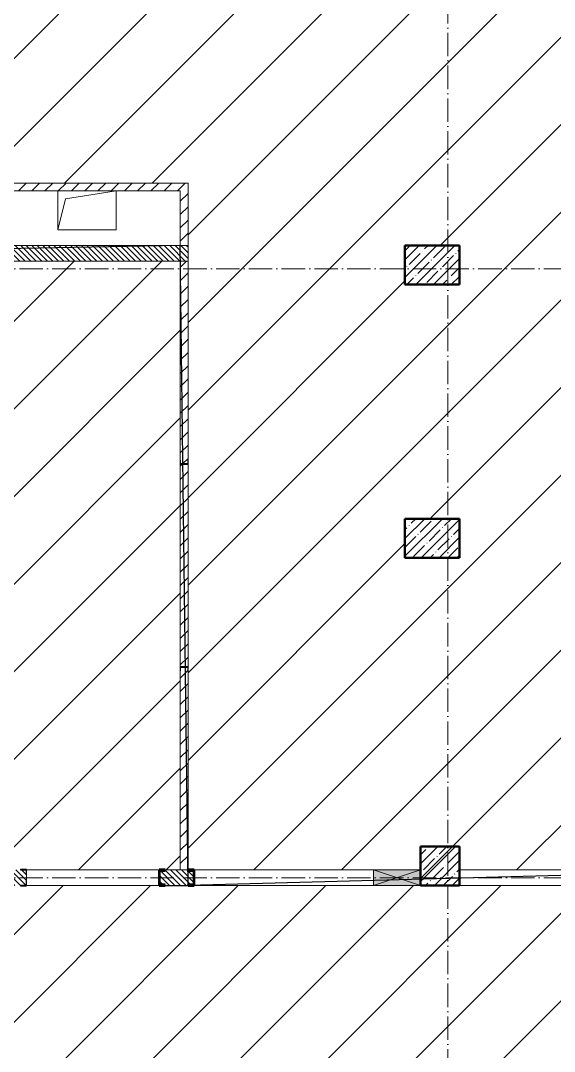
# Model space of a CAD drawing. Header units: millimetres. Extents: x 35697 to 388678, y -91946 to 171347.
# Drawn here: x 367396 to 374236, y -33807 to -20600 of the extents above; entities that cross this region are included whole.
import ezdxf

# ---------------------------------------------------------------- set-up
doc = ezdxf.new("R2010")
doc.units = ezdxf.units.MM
doc.linetypes.add('50_200_ШТРИХ_1Т_ш5_п1_п1_', pattern=[700, 500, -100, 0, -100])
for name, color, linetype, lineweight in [('0-1', 7, 'Continuous', 5), ('2.1) ПГП окна 2.8 м', 5, 'Continuous', 30), ('A-COLS-____-MCUT', 7, 'Continuous', 53), ('A-DETL-GENF-OTLN', 7, 'Continuous', 9), ('A-FLOR-____-OTLN', 7, 'Continuous', 9), ('A-GENM-____-MCUT', 7, 'Continuous', 25), ('A-GENM-____-OTLN', 7, 'Continuous', 9), ('A-GENM-____-OTLN-1', 7, 'Continuous', 25), ('A-GLAZ-____-OTLN', 7, 'Continuous', 9), ('A-WALL-____-MCUT', 7, 'Continuous', 13), ('A-WALL-____-PATT-1', 7, 'Continuous', 9), ('A-WALL-FNSH-MCUT-1', 7, 'Continuous', 9), ('I-WALL-____-OTLN', 7, 'Continuous', 9), ('S-BEAM-____-OTLN', 7, 'Continuous', 9), ('S-COLS-____-MCUT', 7, 'Continuous', 50), ('S-COLS-____-OTLN', 7, 'Continuous', 9), ('S-GRID-____-OTLN-1', 7, '50_200_ШТРИХ_1Т_ш5_п1_п1_', 9), ('стяжа', 7, 'Continuous', 30)]:
    doc.layers.add(name, color=color, linetype=linetype, lineweight=lineweight)
pattern_1 = [(135, (283770.707, -86863.456), (-35.35534, -35.35534), [])]
pattern_2 = [(45, (283770.71, -86863.46), (-84.85281, 84.85281), [])]

# ---------------------------------------------------------------- blocks, each defined once
blk = doc.blocks.new('Перемычка над витражем_2025_02_04_ifc-1-АР1_План отверстий 3 этажа в осях 1-64_Ю-ЯЯ')
at = {"layer": 'A-COLS-____-MCUT'}
for p, q in [((85476, 55381), (85400, 55381)), ((85400, 55381), (85400, 55181)), ((85405, 55190), (85405, 55372)), ((85405, 55372), (85476, 55372)), ((85476, 55372), (85476, 55381)), ((85850, 55381), (85774, 55381)), ((85774, 55381), (85774, 55372)), ((85774, 55372), (85845, 55372)), ((85845, 55372), (85845, 55190)), ((85850, 55181), (85850, 55381)), ((85400, 55181), (85476, 55181)), ((85476, 55190), (85405, 55190)), ((85476, 55181), (85476, 55190)), ((85845, 55190), (85774, 55190)), ((85774, 55190), (85774, 55181)), ((85774, 55181), (85850, 55181))]:
    blk.add_line(p, q, dxfattribs=at)
at = {"layer": 'S-BEAM-____-OTLN'}
for p, q in [((85435, 55181), (85435, 55175)), ((85815, 55175), (85435, 55175)), ((85815, 55181), (85815, 55175))]:
    blk.add_line(p, q, dxfattribs=at)
blk = doc.blocks.new('BSC_Колонна _Прямоугольная - 500х500-V95-АР1_План отверстий 3 этажа в осях 1-64_Ю-ЯЯ')
at = {"layer": 'S-COLS-____-OTLN'}
h = blk.add_hatch(dxfattribs=at)
h.set_pattern_fill('FP_100', color=256, style=0, pattern_type=2)
h.set_pattern_definition([(315, (-55431.04, 89000), (114.04925, 114.04925), []), (315, (-55431.04, 88885.95), (114.04925, 114.04925), [201.613, -40.323, 3.353, -36.97])])
h.paths.add_polyline_path([(-250, 250), (-250, -250), (250, -250), (250, 250)], flags=0)
at = {"layer": 'S-COLS-____-MCUT'}
for p, q in [((250, 250), (-250, 250)), ((-250, 250), (-250, -250)), ((250, -250), (250, 250)), ((-250, -250), (250, -250))]:
    blk.add_line(p, q, dxfattribs=at)
blk = doc.blocks.new('BSC_Колонна _Прямоугольная - 500х700-V124-АР1_План отверстий 3 этажа в осях 1-64_Ю-ЯЯ')
at = {"layer": 'S-COLS-____-OTLN'}
h = blk.add_hatch(dxfattribs=at)
h.set_pattern_fill('FP_129', color=256, style=0, pattern_type=2)
h.set_pattern_definition([(315, (-63131.04, 88900), (114.04925, 114.04925), []), (315, (-63131.04, 88785.95), (114.04925, 114.04925), [201.613, -40.323, 3.353, -36.97])])
h.paths.add_polyline_path([(-250, 350), (-250, -350), (250, -350), (250, 350)], flags=0)
at = {"layer": 'S-COLS-____-MCUT'}
for p, q in [((250, 350), (-250, 350)), ((-250, 350), (-250, -350)), ((250, -350), (250, 350)), ((-250, -350), (250, -350))]:
    blk.add_line(p, q, dxfattribs=at)
blk = doc.blocks.new('BSC_Колонна _Прямоугольная - 500х700-V127-АР1_План отверстий 3 этажа в осях 1-64_Ю-ЯЯ')
at = {"layer": 'S-COLS-____-OTLN'}
h = blk.add_hatch(dxfattribs=at)
h.set_pattern_fill('FP_132', color=256, style=0, pattern_type=2)
h.set_pattern_definition([(315, (-59631.04, 88900), (114.04925, 114.04925), []), (315, (-59631.04, 88785.95), (114.04925, 114.04925), [201.613, -40.323, 3.353, -36.97])])
h.paths.add_polyline_path([(-250, 350), (-250, -350), (250, -350), (250, 350)], flags=0)
at = {"layer": 'S-COLS-____-MCUT'}
for p, q in [((250, 350), (-250, 350)), ((-250, 350), (-250, -350)), ((250, -350), (250, 350)), ((-250, -350), (250, -350))]:
    blk.add_line(p, q, dxfattribs=at)
blk = doc.blocks.new('Фахверк_СКБ_Уголок - 200_3550-28267367-АР1_План отверстий 3 этажа в осях 1-64_Ю-ЯЯ')
at = {"layer": 'A-GENM-____-MCUT'}
for p, q in [((200, 156), (125, 156)), ((125, 156), (125, 81)), ((131, 81), (131, 150)), ((131, 150), (200, 150)), ((200, 150), (200, 156)), ((125, 81), (131, 81)), ((131, 19), (125, 19)), ((125, 19), (125, -56)), ((131, -50), (131, 19)), ((125, -56), (200, -56)), ((200, -50), (131, -50)), ((200, -56), (200, -50))]:
    blk.add_line(p, q, dxfattribs=at)
blk = doc.blocks.new('154_Фахверк_СКБ_Швеллер - Тип_100_3960-28318856-АР1_План отверстий 3 этажа в осях 1-64_Ю-ЯЯ')
at = {"layer": 'A-GENM-____-MCUT'}
for p, q in [((175, 50), (125, 50)), ((125, 50), (125, -50)), ((128, 47), (175, 47)), ((128, -47), (128, 47)), ((175, 47), (175, 50)), ((125, -50), (175, -50)), ((175, -47), (128, -47)), ((175, -50), (175, -47))]:
    blk.add_line(p, q, dxfattribs=at)
blk = doc.blocks.new('AR_Отверстие прямоугольное _в плите_ - AR_Отверстие прямоугольное _в плите_-30552795-АР1_План отверстий 3 этажа в осях 1-64_Ю-ЯЯ')
at = {"layer": 'A-GENM-____-OTLN'}
for p, q in [((-375, 250), (-375, -250)), ((-375, -250), (-275, 150)), ((-275, 150), (375, 250)), ((375, -250), (375, 250)), ((-375, -250), (375, -250))]:
    blk.add_line(p, q, dxfattribs=at)
blk = doc.blocks.new('AR_Отверстие прямоугольное _в стене__БезПР - AR_Отверстие прямоугольное _в стене__БезПР-36423693-АР1_План отверстий 3 этажа в осях 1-64_Ю-ЯЯ')
at = {"layer": 'A-GLAZ-____-OTLN'}
blk.add_hatch(color=256, dxfattribs=at).paths.add_polyline_path([(300, 100), (-300, 100), (-300, -100), (300, -100)], flags=0)
at = {"layer": 'A-DETL-GENF-OTLN'}
for p, q in [((-300, -100), (-300, 100)), ((-300, 100), (300, 100)), ((300, 100), (-300, -100)), ((-300, 100), (300, -100)), ((300, 100), (-300, 100)), ((-300, 100), (-300, -100)), ((300, 100), (300, -100)), ((300, -100), (300, 100)), ((300, -100), (-300, -100)), ((-300, -100), (300, -100))]:
    blk.add_line(p, q, dxfattribs=at)
blk = doc.blocks.new('3эт')
at = {"layer": 'S-GRID-____-OTLN-1', "color": 251, "ltscale": 0.6, "true_color": 0x636466}
for p, q in [((372870.7, 4029.4), (372870.7, -46882.4)), ((387845.1, -23782.4), (279101.9, -23782.4)), ((387845.1, -31582.4), (279101.9, -31582.4))]:
    blk.add_line(p, q, dxfattribs=at)

msp = doc.modelspace()

# ---------------------------------------------------------------- hatches: boundary and pattern name
at = {"layer": '2.1) ПГП окна 2.8 м'}
h = msp.add_hatch(dxfattribs=at)
h.set_pattern_fill('ANSI31', color=5, scale=250)
h.paths.add_polyline_path([(376021, -1432), (367771, -1432), (367546, -1533), (372796, -1533), (375118, -1433), (373021, -1433), (373660, -1589), (376021, -1695)], flags=17)
h.paths.add_polyline_path([(375221, -13632), (377021, -13632), (377021, -13132), (377721, -13132), (377721, -7782), (377021, -7782), (377021, -7282), (377721, -7282), (377721, -6032), (376221, -6032), (376021, -6032), (376021, -5932), (376021, -4632), (376021, -4432), (376021, -3707), (376015, -3707), (376015, -3632), (376015, -3626), (376015, -3557), (376021, -2032), (376015, -2032), (376015, -1957), (376021, -1432), (375596, -1432), (375596, -1438), (375521, -1438), (375521, -1432), (373021, -1432), (373021, -1682), (372521, -1682), (372521, -1432), (370721, -1432), (370721, -1438), (370646, -1438), (370271, -1436), (370271, -1533), (370071, -1533), (370071, -1432), (369671, -1432), (369671, -1438), (369596, -1438), (367796, -1432), (367796, -1438), (367721, -1438), (367371, -1435), (367371, -1532), (367171, -1532), (367171, -1682), (367171, -2007), (367177, -2007), (367177, -2082), (367171, -3707), (367177, -3707), (367177, -3776), (367177, -3782), (367177, -3857), (367173, -4432), (367771, -4432), (367771, -5132), (367771, -7782), (367771, -8482), (367271, -8482), (367271, -8682), (367271, -9182), (367271, -11032), (367271, -11182), (367771, -11182), (367771, -11882), (366571, -11882), (366571, -11532), (361971, -11532), (361471, -11532), (361471, -12062), (361471, -12312), (361471, -14432), (362021, -14432), (362221, -14432), (362721, -14432), (362721, -14582), (362721, -15582), (362721, -15832), (362221, -15832), (362221, -16982), (362221, -18882), (362721, -18882), (362721, -20282), (361971, -20282), (361271, -20282), (358781, -20282), (358476, -20282), (358471, -22442), (358521, -22442), (358521, -22382), (358781, -22382), (358781, -23482), (360021, -23482), (360021, -22682), (362121, -22682), (362171, -22682), (364221, -22682), (364271, -22682), (365996, -22682), (367246, -22682), (367296, -22682), (369541, -22682), (369541, -23482), (369541, -23682), (369541, -26232), (369541, -26282), (369541, -28882), (369541, -28932), (369541, -31482), (369621, -31482), (369621, -31482), (371919, -31482), (372519, -31482), (372519, -31682), (372521, -31682), (373021, -31682), (373021, -31482), (377021, -31482), (377021, -31182), (377721, -31182), (377721, -25732), (377021, -25732), (377021, -25232), (377721, -25232), (377721, -22732), (377021, -22732), (377021, -22232), (375221, -22232)])
h.paths.add_polyline_path([(367371, -16982), (367271, -16982), (366571, -16982), (365671, -16982), (365671, -15682), (367371, -15682)], flags=16)
h.paths.add_polyline_path([(367271, -16482), (366571, -16482), (366571, -16882), (365771, -16882), (365771, -15782), (367271, -15782)], flags=0)
h.paths.add_polyline_path([(365871, -16482), (365871, -15832), (367271, -15832), (365979, -15941)], flags=0)
h.paths.add_polyline_path([(367271, -19782), (367271, -20282), (366571, -20282), (366571, -19782)], flags=16)
h.paths.add_polyline_path([(371421, -16982), (371421, -15682), (373121, -15682), (373121, -16982), (373021, -16982), (372321, -16982)], flags=16)
h.paths.add_polyline_path([(371521, -16882), (372321, -16882), (372321, -16483), (371521, -16483)], flags=0)
h.paths.add_polyline_path([(373021, -15783), (373021, -15782), (371521, -15782), (371521, -15783)], flags=0)
h.paths.add_polyline_path([(372221, -19282), (373021, -19282), (373021, -19782), (373021, -20282), (372321, -20282), (372221, -20282)], flags=16)
h.paths.add_polyline_path([(372321, -19382), (372921, -19382), (372921, -19782), (372321, -19782)], flags=0)
h.paths.add_polyline_path([(372321, -12782), (372321, -12597), (372321, -12447), (372321, -11532), (372321, -11032), (373021, -11032), (373021, -11532), (373021, -12447), (373021, -12597), (373021, -12782)], flags=16)
h.paths.add_polyline_path([(372421, -12682), (372421, -12597), (372321, -12597), (372321, -12447), (372421, -12447), (372421, -12382), (372921, -12382), (372921, -12447), (373021, -12447), (373021, -12597), (372921, -12597), (372921, -12682)], flags=0)
h.paths.add_polyline_path([(372449, -12597), (372321, -12597), (372371, -12522), (372321, -12447), (372421, -12447), (372421, -12482), (372921, -12482), (372921, -12447), (373021, -12447), (372971, -12522), (373021, -12597), (372921, -12597), (372921, -12482), (372471, -12532)], flags=0)
h.paths.add_polyline_path([(372421, -12282), (372421, -11532), (372921, -11532), (372921, -12282)], flags=0)
h.paths.add_polyline_path([(372321, -23482), (373021, -23482), (373021, -23982), (372321, -23982)], flags=16)
h.paths.add_polyline_path([(372321, -9182), (372321, -8682), (372321, -8332), (373021, -8332), (373021, -8432), (373021, -8682), (373021, -9182)], flags=16)
h.paths.add_polyline_path([(372421, -8682), (372421, -8432), (372921, -8432), (373021, -8432), (373021, -8682), (372921, -8682)], flags=0)
h.paths.add_polyline_path([(372921, -8432), (373021, -8432), (372971, -8557), (373021, -8682), (372921, -8682)], flags=0)
h.paths.add_polyline_path([(372321, -26982), (373021, -26982), (373021, -27482), (372321, -27482)], flags=16)
h.paths.add_polyline_path([(372321, -5182), (372321, -4682), (372321, -4232), (373021, -4232), (373021, -4682), (373021, -5182)], flags=16)
h.paths.add_polyline_path([(372421, -4682), (372421, -4332), (372921, -4332), (372921, -4682)], flags=0)
h.paths.add_polyline_path([(368660, -14781), (370230, -14781), (370230, -13581), (368660, -13581)], flags=16)
h = msp.add_hatch(dxfattribs=at)
h.set_pattern_fill('ANSI31', color=5, scale=250)
h.paths.add_polyline_path([(369441, -26282), (369441, -26232), (369441, -23682), (367271, -23682), (367271, -23982), (366571, -23982), (366571, -23682), (361971, -23682), (361971, -23982), (361271, -23982), (361271, -23682), (360981, -23682), (360481, -23682), (358771, -23682), (358771, -31482), (361271, -31482), (361271, -31182), (361771, -31182), (361771, -31482), (364221, -31482), (364221, -30257), (364221, -28957), (364221, -28682), (365121, -28682), (367271, -28682), (367271, -28932), (367271, -31182), (367271, -31482), (367396, -31482), (367396, -31476), (367471, -31476), (367471, -31482), (369171, -31482), (369441, -31482), (369441, -28932), (369441, -28882)])
h.paths.add_polyline_path([(361971, -27482), (361271, -27482), (361271, -26982), (361271, -26782), (361271, -26382), (361271, -26032), (361971, -26032), (361971, -26982)], flags=16)
h.paths.add_polyline_path([(361371, -26982), (361371, -26782), (361271, -26782), (361271, -26382), (361371, -26382), (361371, -26132), (361871, -26132), (361871, -26982)], flags=0)
h.paths.add_polyline_path([(361821, -26784), (361521, -26784), (361521, -26134), (361821, -26134)], flags=0)
h.paths.add_polyline_path([(361371, -26782), (361321, -26582), (361371, -26382)], flags=0)
h.paths.add_polyline_path([(366571, -27482), (366571, -26982), (367271, -26982), (367271, -27482)], flags=16)
h = msp.add_hatch(dxfattribs=at)
h.set_pattern_fill('ANSI31', color=5, scale=250)
edge = h.paths.add_edge_path()
edge.add_line((377021, -31682), (373021, -31682))
edge.add_line((373021, -31682), (372521, -31682))
edge.add_line((372521, -31682), (371919, -31682))
edge.add_line((371919, -31682), (369621, -31682))
edge.add_line((369621, -31682), (369586, -31682))
edge.add_line((369586, -31682), (369586, -31688))
edge.add_line((369586, -31688), (369206, -31688))
edge.add_line((369206, -31688), (369171, -31682))
edge.add_line((369171, -31682), (367471, -31682))
edge.add_line((367471, -31682), (367471, -31688))
edge.add_line((367471, -31688), (367396, -31688))
edge.add_line((367396, -31688), (367171, -31682))
edge.add_line((367171, -31682), (367171, -31917))
edge.add_line((367171, -31917), (367171, -32167))
edge.add_line((367171, -32167), (367171, -32507))
edge.add_line((367171, -32507), (367177, -32507))
edge.add_line((367177, -32507), (367177, -32582))
edge.add_line((367177, -32582), (367177, -32588))
edge.add_line((367177, -32588), (367177, -32657))
edge.add_line((367177, -32657), (367171, -33657))
edge.add_line((367171, -33657), (367177, -33657))
edge.add_line((367177, -33657), (367177, -33726))
edge.add_line((367177, -33726), (367177, -33732))
edge.add_line((367177, -33732), (367177, -33807))
edge.add_line((367177, -33807), (367171, -34682))
edge.add_line((367171, -34682), (367171, -35182))
edge.add_line((367171, -35182), (367171, -35657))
edge.add_line((367171, -35657), (367177, -35657))
edge.add_line((367177, -35657), (367177, -35732))
edge.add_line((367177, -35732), (367177, -35738))
edge.add_line((367177, -35738), (367171, -35762))
edge.add_line((367171, -35762), (367171, -35732))
edge.add_line((367171, -35732), (367131, -35732))
edge.add_line((367131, -35732), (367131, -35737))
edge.add_line((367131, -35737), (367011, -35737))
edge.add_line((367011, -35737), (366971, -35733))
edge.add_line((366971, -35733), (366971, -37532))
edge.add_line((366971, -37532), (367040, -37532))
edge.add_line((367040, -37532), (367102, -37532))
edge.add_line((367102, -37532), (367177, -37532))
edge.add_line((367177, -37532), (367177, -37607))
edge.add_line((367177, -37607), (367171, -38007))
edge.add_line((367171, -38007), (367177, -38007))
edge.add_line((367177, -38007), (367177, -38082))
edge.add_line((367177, -38082), (367171, -38112))
edge.add_line((367171, -38112), (367171, -38082))
edge.add_line((367171, -38082), (367102, -38082))
edge.add_line((367102, -38082), (367040, -38082))
edge.add_line((367040, -38082), (366971, -38082))
edge.add_line((366971, -38082), (366971, -39882))
edge.add_line((366971, -39882), (367011, -39882))
edge.add_line((367011, -39882), (367011, -39877))
edge.add_line((367011, -39877), (367131, -39877))
edge.add_line((367131, -39877), (367171, -39882))
edge.add_line((367171, -39882), (367171, -39852))
edge.add_line((367171, -39852), (367177, -39807))
edge.add_line((367177, -39807), (367177, -39876))
edge.add_line((367177, -39876), (367177, -39882))
edge.add_line((367177, -39882), (367177, -39957))
edge.add_line((367177, -39957), (367171, -40432))
edge.add_line((367171, -40432), (367171, -40932))
edge.add_line((367171, -40932), (367171, -41157))
edge.add_line((367171, -41157), (367177, -41157))
edge.add_line((367177, -41157), (367177, -41232))
edge.add_line((367177, -41232), (367177, -42857))
edge.add_line((367177, -42857), (367177, -42926))
edge.add_line((367177, -42926), (367177, -42932))
edge.add_line((367177, -42932), (367177, -43032))
edge.add_line((367177, -43032), (369321, -43032))
edge.add_line((369321, -43032), (369371, -43032))
edge.add_line((369371, -43032), (370421, -43032))
edge.add_line((370421, -43032), (371471, -43032))
edge.add_line((371471, -43032), (371571, -43032))
edge.add_line((371571, -43032), (371571, -43682))
edge.add_line((371571, -43682), (372071, -43682))
edge.add_line((372071, -43682), (372371, -43682))
edge.add_line((372371, -43682), (372521, -43682))
edge.add_line((372521, -43682), (372521, -43382))
edge.add_line((372521, -43382), (373021, -43382))
edge.add_line((373021, -43382), (373021, -43882))
edge.add_line((373021, -43882), (376471, -43882))
edge.add_line((376471, -43882), (376471, -43382))
edge.add_line((376471, -43382), (376971, -43382))
edge.add_line((376971, -43382), (376971, -42605))
edge.add_arc((376996, -42561), 50, 180, 240.0455, ccw=False)
edge.add_arc((376996, -42561), 50, 119.9545, 180, ccw=False)
edge.add_line((376971, -42518), (376971, -40032))
edge.add_line((376971, -40032), (376471, -40032))
edge.add_line((376471, -40032), (376471, -39532))
edge.add_line((376471, -39532), (376971, -39532))
edge.add_line((376971, -39532), (376971, -39832))
edge.add_line((376971, -39832), (380621, -39832))
edge.add_line((380621, -39832), (380621, -39582))
edge.add_line((380621, -39582), (380621, -37982))
edge.add_line((380621, -37982), (380621, -37582))
edge.add_line((380621, -37582), (378871, -37582))
edge.add_line((378871, -37582), (378821, -37582))
edge.add_line((378821, -37582), (378221, -37582))
edge.add_line((378221, -37582), (377121, -37582))
edge.add_line((377121, -37582), (377021, -37582))
edge.add_line((377021, -37582), (377021, -37382))
edge.add_line((377021, -37382), (377021, -36557))
edge.add_line((377021, -36557), (377015, -36557))
edge.add_line((377015, -36557), (377015, -36482))
edge.add_line((377015, -36482), (377016, -35482))
edge.add_line((377016, -35482), (377015, -35482))
edge.add_line((377015, -35482), (377015, -35407))
edge.add_line((377015, -35407), (377016, -34307))
edge.add_line((377016, -34307), (377015, -34307))
edge.add_line((377015, -34307), (377015, -34232))
edge.add_line((377015, -34232), (377017, -33082))
edge.add_line((377017, -33082), (377015, -33082))
edge.add_line((377015, -33082), (377015, -33007))
edge.add_line((377015, -33007), (377021, -31682))
h.paths.add_polyline_path([(372521, -34682), (373021, -34682), (373471, -34682), (373721, -34682), (373821, -34682), (373821, -36882), (372721, -36882), (372721, -38732), (373821, -38732), (373821, -40932), (373021, -40932), (372521, -40932), (372521, -40432), (372521, -35182)], flags=16)
h.paths.add_polyline_path([(373471, -34782), (373471, -34682), (373721, -34682), (373721, -34782), (373721, -36782), (373021, -36782), (373021, -35382), (373721, -35382), (373721, -34782)], flags=0)
h.paths.add_polyline_path([(373021, -35382), (373721, -35382), (373137, -35499), (373021, -36782)], flags=0)
h.paths.add_polyline_path([(373021, -38932), (373621, -38932), (373621, -40232), (373021, -40232)], flags=0)
h.paths.add_polyline_path([(368857, -39083), (370515, -39083), (370515, -37883), (368857, -37883)], flags=16)
at = {"layer": 'A-WALL-____-PATT-1'}
h = msp.add_hatch(dxfattribs=at)
h.set_pattern_fill('FP_7', color=256, style=0, pattern_type=2)
h.set_pattern_definition(pattern_2)
h.paths.add_polyline_path([(369441, -22782), (369441, -22682), (367296, -22682), (367296, -22685), (367249, -22685), (367249, -22779), (367296, -22779), (367296, -22782), (368595, -22782)], flags=0)
h.paths.add_polyline_path([(364221, -22782), (364221, -22779), (364268, -22779), (364268, -22685), (364221, -22685), (364221, -22682), (362171, -22682), (362171, -22782), (363293, -22782)], flags=0)
h.paths.add_polyline_path([(364271, -22782), (365996, -22782), (365996, -22682), (364271, -22682), (364271, -22779)], flags=0)
h.paths.add_polyline_path([(360121, -22782), (362121, -22782), (362121, -22779), (362168, -22779), (362168, -22685), (362121, -22685), (362121, -22682), (360121, -22682)], flags=0)
h = msp.add_hatch(dxfattribs=at)
h.set_pattern_fill('FP_7', color=256, style=0, pattern_type=2)
h.set_pattern_definition(pattern_2)
h.paths.add_polyline_path([(369541, -23482), (369541, -22682), (369441, -22682), (369441, -23482)], flags=0)
h = msp.add_hatch(dxfattribs=at)
h.set_pattern_fill('FP_9', color=256, style=0, pattern_type=2)
h.set_pattern_definition(pattern_1)
h.paths.add_polyline_path([(369541, -23682), (369541, -23482), (367271, -23482), (367271, -23682), (368595, -23682)], flags=0)
h = msp.add_hatch(dxfattribs=at)
h.set_pattern_fill('FP_7', color=256, style=0, pattern_type=2)
h.set_pattern_definition(pattern_2)
h.paths.add_polyline_path([(369541, -31482), (369541, -28932), (369538, -28932), (369538, -28885), (369444, -28885), (369444, -28932), (369441, -28932), (369441, -31482), (369538, -31482)], flags=0)
h.paths.add_polyline_path([(369541, -28882), (369541, -26282), (369441, -26282), (369441, -28882), (369538, -28882)], flags=0)
h.paths.add_polyline_path([(369538, -26279), (369538, -26232), (369541, -26232), (369541, -23682), (369441, -23682), (369441, -26232), (369444, -26232), (369444, -26279)], flags=0)
h = msp.add_hatch(dxfattribs=at)
h.set_pattern_fill('FP_9', color=256, style=0, pattern_type=2)
h.set_pattern_definition(pattern_1)
h.paths.add_polyline_path([(369621, -31682), (369621, -31482), (369171, -31482), (369171, -31682)], flags=0)
h.paths.add_polyline_path([(367396, -31682), (367465, -31682), (367465, -31613), (367471, -31613), (367471, -31551), (367465, -31551), (367465, -31482), (367171, -31482), (367171, -31682)], flags=0)

# ---------------------------------------------------------------- linework, layer by layer
msp.add_lwpolyline([(358771, -23682), (358781, -19952), (362721, -19952), (362721, -11332), (367771, -11332), (367771, -1532), (376227, -1532), (377021, -31482), (369545, -31682), (369441, -23482)], close=True)
at = {"layer": 'A-FLOR-____-OTLN'}
for p, q in [((367871, -23282), (367871, -22782)), ((368621, -22782), (368621, -23282)), ((368621, -23282), (367871, -23282))]:
    msp.add_line(p, q, dxfattribs=at)
at = {"layer": 'A-WALL-____-MCUT'}
for p, q in [((369541, -23482), (367271, -23482)), ((369541, -23682), (369541, -23482)), ((367271, -23682), (369541, -23682)), ((367471, -31613), (367471, -31551)), ((369621, -31482), (369171, -31482)), ((369171, -31482), (369171, -31682)), ((369621, -31682), (369621, -31482)), ((369171, -31682), (369621, -31682))]:
    msp.add_line(p, q, dxfattribs=at)
at = {"layer": 'A-WALL-FNSH-MCUT-1'}
for p, q in [((369541, -22682), (367296, -22682)), ((369541, -23482), (369541, -22682)), ((367296, -22782), (369441, -22782)), ((369441, -22782), (369441, -23482)), ((369441, -23682), (369441, -26232)), ((369541, -26232), (369541, -23682)), ((369441, -26282), (369441, -28882)), ((369541, -28882), (369541, -26282)), ((369441, -28932), (369441, -31482)), ((369541, -31482), (369541, -28932))]:
    msp.add_line(p, q, dxfattribs=at)
at = {"layer": 'I-WALL-____-OTLN'}
for p, q in [((367471, -31482), (369171, -31482)), ((369621, -31482), (371919, -31482)), ((372519, -31482), (372521, -31482)), ((373021, -31482), (377021, -31482)), ((369171, -31682), (367471, -31682)), ((371919, -31682), (369621, -31682)), ((372521, -31682), (372519, -31682)), ((377021, -31682), (373021, -31682))]:
    msp.add_line(p, q, dxfattribs=at)

# ---------------------------------------------------------------- block references
at = {"layer": '0-1'}
msp.add_blockref('Перемычка над витражем_2025_02_04_ifc-1-АР1_План отверстий 3 этажа в осях 1-64_Ю-ЯЯ', (283771, -86863), dxfattribs=at)
at = {"layer": 'A-GENM-____-OTLN'}
msp.add_blockref('AR_Отверстие прямоугольное _в плите_ - AR_Отверстие прямоугольное _в плите_-30552795-АР1_План отверстий 3 этажа в осях 1-64_Ю-ЯЯ', (368246, -23032), dxfattribs=at)
at = {"layer": 'A-GENM-____-OTLN-1'}
for name, p, rotation in [('154_Фахверк_СКБ_Швеллер - Тип_100_3960-28318856-АР1_План отверстий 3 этажа в осях 1-64_Ю-ЯЯ', (369491, -26407), 89.99999999999987), ('154_Фахверк_СКБ_Швеллер - Тип_100_3960-28318856-АР1_План отверстий 3 этажа в осях 1-64_Ю-ЯЯ', (369491, -28757), 269.9999999999998), ('Фахверк_СКБ_Уголок - 200_3550-28267367-АР1_План отверстий 3 этажа в осях 1-64_Ю-ЯЯ', (367596, -31532), 180)]:
    msp.add_blockref(name, p, dxfattribs=dict(at, rotation=rotation))
at = {"layer": 'A-GLAZ-____-OTLN', "rotation": 180}
msp.add_blockref('AR_Отверстие прямоугольное _в стене__БезПР - AR_Отверстие прямоугольное _в стене__БезПР-36423693-АР1_План отверстий 3 этажа в осях 1-64_Ю-ЯЯ', (372219, -31582), dxfattribs=at)
at = {"layer": 'S-COLS-____-OTLN', "rotation": 89.9999999999999}
for name, p in [('BSC_Колонна _Прямоугольная - 500х700-V124-АР1_План отверстий 3 этажа в осях 1-64_Ю-ЯЯ', (372671, -23732)), ('BSC_Колонна _Прямоугольная - 500х700-V127-АР1_План отверстий 3 этажа в осях 1-64_Ю-ЯЯ', (372671, -27232)), ('BSC_Колонна _Прямоугольная - 500х500-V95-АР1_План отверстий 3 этажа в осях 1-64_Ю-ЯЯ', (372771, -31432))]:
    msp.add_blockref(name, p, dxfattribs=at)
at = {"layer": 'стяжа'}
msp.add_blockref('3эт', (0, 0), dxfattribs=at)

doc.saveas('drawing.dxf')
